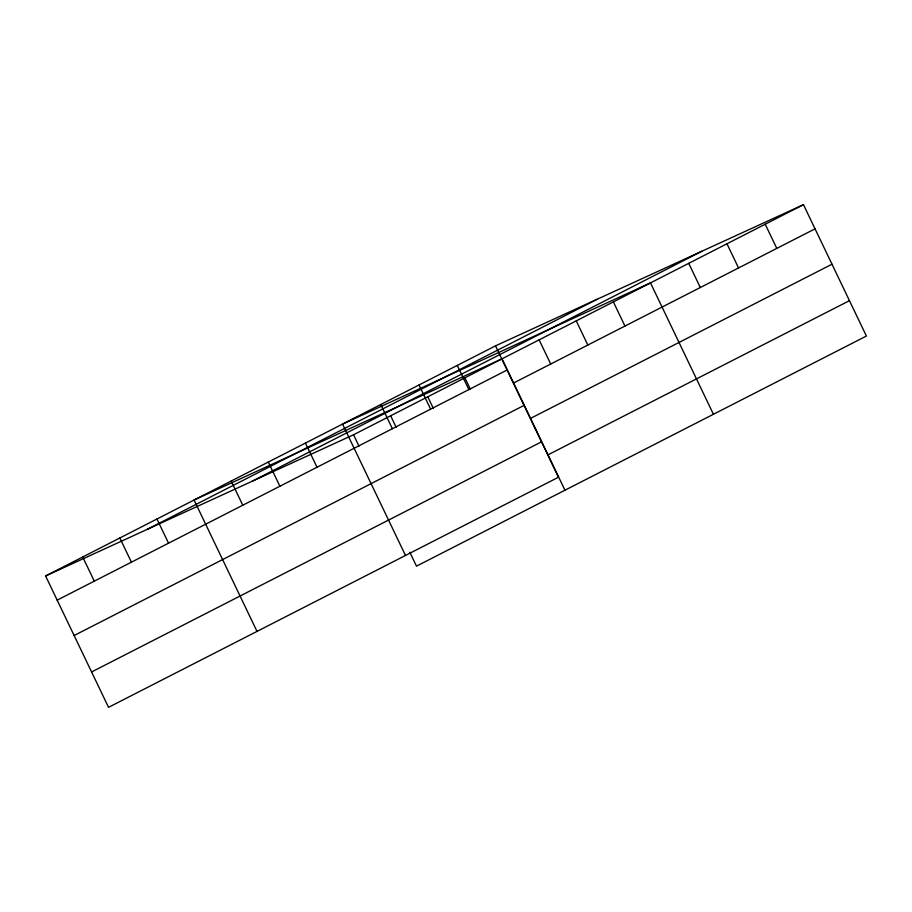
<?xml version="1.0" encoding="UTF-8"?>
<svg xmlns="http://www.w3.org/2000/svg" width="912" height="912" viewBox="0 0 912 912"><rect width="100%" height="100%" fill="white"/><g stroke="black" fill="none" stroke-linecap="round" stroke-linejoin="round"><path stroke-width="1.37" d="M495.512 345.853L558.463 477.227L108.539 707.336L45.6 575.962L495.512 345.853L803.461 204.664L866.4 336.038L416.488 566.147L409.819 552.239M147.22 529.37L597.132 299.261M251.917 481.365L701.841 251.256M45.6 575.962L353.537 434.773L803.461 204.664M57.182 600.142L507.106 370.033M513.593 383.006L815.043 228.844M74.134 635.516L524.047 405.407M530.545 418.391L831.983 264.218M91.599 671.962L541.511 441.853M548.009 454.837L849.448 300.664M765.214 224.227L776.796 248.406M726.967 243.778L738.549 267.957M688.731 263.34L700.313 287.519M713.423 414.276L650.484 282.902L342.547 424.091L405.487 555.465M613.366 301.883L624.948 326.063M576.247 320.864L587.83 345.044M539.129 339.845L550.711 364.025M564.95 490.211L502.01 358.838L194.074 500.027L257.013 631.4M464.892 377.819L470.375 389.264M457.277 365.416L468.859 389.595M427.774 396.8L433.257 408.257M419.03 384.978L430.612 409.157M390.655 415.781L396.139 427.238M380.783 404.529L392.377 428.708M353.537 434.773L359.032 446.219M305.429 443.072L317.011 467.252M268.31 462.065L279.893 486.233M231.192 481.046L242.774 505.225M156.955 519.008L168.538 543.187M119.837 537.989L131.419 562.168M82.718 556.981L94.301 581.149"/></g></svg>
